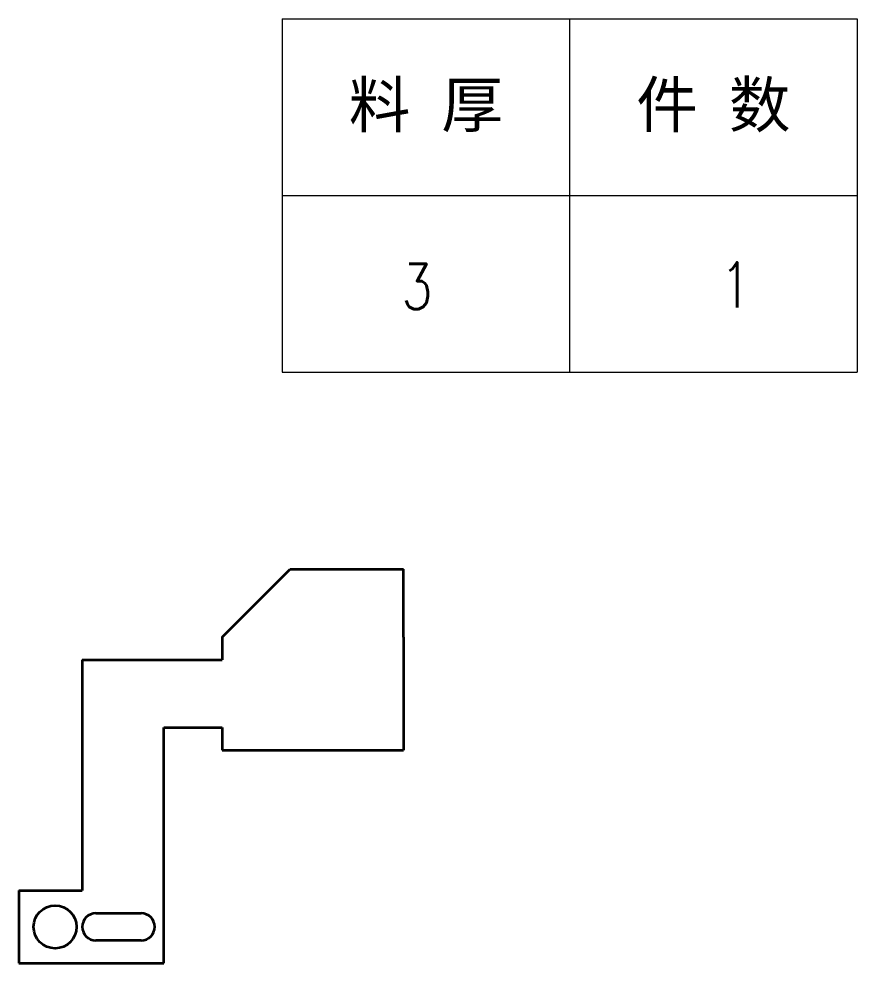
# Model space of a CAD drawing. Header units: millimetres. Extents: x 157477 to 225565, y -101889 to -80453.
# Drawn here: x 157476.6 to 157661.8, y -80677.6 to -80469.1 of the extents above; entities that cross this region are included whole.
import ezdxf
from ezdxf.enums import TextEntityAlignment as Align

# ---------------------------------------------------------------- set-up
doc = ezdxf.new("R2010")
doc.units = ezdxf.units.MM
doc.header["$LTSCALE"] = 0.5
doc.layers.add('标注线', color=3, linetype='Continuous', lineweight=18)
doc.styles.add('DIM', font='romans.shx', dxfattribs={"width": 0.8, "bigfont": 'bigfont.shx'})

# ---------------------------------------------------------------- blocks, each defined once
blk = doc.blocks.new('*T54')
at = {"color": 0, "linetype": 'ByBlock', "lineweight": -2, "transparency": 16777216}
for p, q in [((0, 0), (127, 0)), ((0, 0), (0, -78)), ((63.5, 0), (63.5, -78)), ((127, 0), (127, -78)), ((0, -39), (127, -39)), ((0, -78), (127, -78))]:
    blk.add_line(p, q, dxfattribs=at)
at = {"color": 0, "transparency": 16777216, "char_height": 10, "width": 60.5, "attachment_point": 5}
for s, insert in [('{\\fSimSun|b0|i0|c134|p2;料 厚}', (31.75, -19.5)), ('{\\fSimSun|b0|i0|c134|p2;件 数}', (95.25, -19.5))]:
    blk.add_mtext(s, dxfattribs=dict(at, insert=insert))
blk = doc.blocks.new('拆图参数')
blk.add_blockref('*T54', (-63.5, 78))
at = {"style": 'DIM', "width": 0.8}
blk.add_attdef('6', text='', height=10, dxfattribs=at).set_placement((-37.13, 18.91), align=Align.MIDDLE_LEFT)
blk.add_attdef('1', text='', height=10, dxfattribs=at).set_placement((36.65, 19.27), align=Align.MIDDLE_CENTER)

msp = doc.modelspace()

# ---------------------------------------------------------------- linework, layer by layer
at = {"color": 7, "lineweight": 35}
for p, q in [((157521.57, -80605.551), (157536.57, -80590.551)), ((157536.57, -80590.551), (157561.57, -80590.551)), ((157490.65, -80610.551), (157521.57, -80610.551)), ((157508.65, -80625.551), (157521.57, -80625.551)), ((157508.65, -80677.551), (157508.65, -80625.551)), ((157521.57, -80630.551), (157561.57, -80630.551)), ((157476.65, -80677.551), (157508.65, -80677.551))]:
    msp.add_line(p, q, dxfattribs=at)
at = {"color": 7, "lineweight": 35, "ltscale": 0.375001}
msp.add_line((157561.57, -80605.551), (157561.57, -80590.551), dxfattribs=at)
at = {"color": 7, "lineweight": 35, "ltscale": 0.124999}
for p, q in [((157521.57, -80605.551), (157521.57, -80610.551)), ((157561.57, -80605.551), (157561.57, -80630.551)), ((157490.65, -80610.551), (157490.65, -80661.551)), ((157521.57, -80625.551), (157521.57, -80630.551))]:
    msp.add_line(p, q, dxfattribs=at)
at = {"color": 7, "lineweight": 35, "ltscale": 0.35}
msp.add_line((157476.65, -80661.551), (157490.65, -80661.551), dxfattribs=at)
at = {"color": 7, "lineweight": 35, "ltscale": 0.4}
msp.add_line((157476.65, -80661.551), (157476.65, -80677.551), dxfattribs=at)
at = {"color": 7, "lineweight": 35, "ltscale": 0.25}
for p, q in [((157493.65, -80666.551), (157503.65, -80666.551)), ((157503.65, -80672.551), (157493.65, -80672.551))]:
    msp.add_line(p, q, dxfattribs=at)
at = {"color": 7, "lineweight": 35}
msp.add_circle((157484.65, -80669.551), 4.75, dxfattribs=at)
for centre, start, end in [((157493.65, -80669.551), 90, 270), ((157503.65, -80669.551), 270, 90)]:
    msp.add_arc(centre, 3, start, end, dxfattribs=at)

# ---------------------------------------------------------------- block references
at = {"layer": '标注线'}
msp.add_blockref('拆图参数', (157598.29, -80547.063), dxfattribs=at).add_auto_attribs({'1': '1', '6': '3'})

doc.saveas('drawing.dxf')
